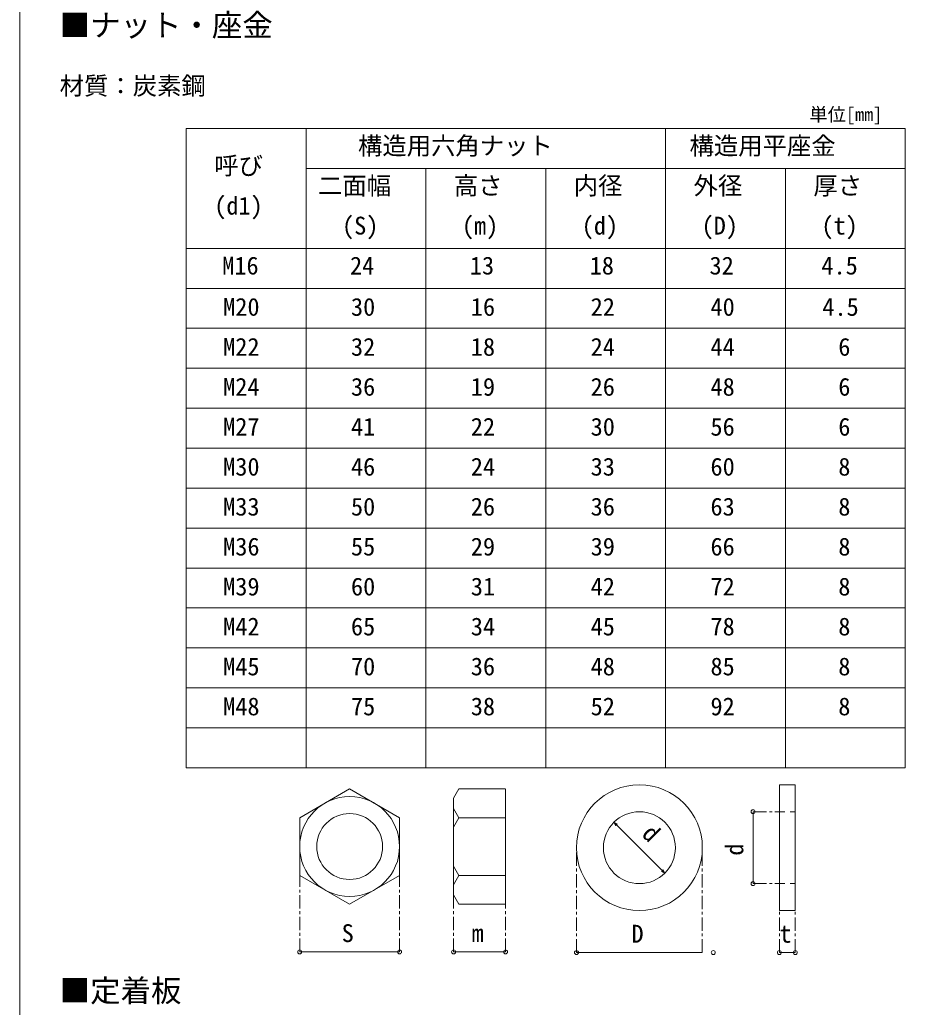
# Model space of a CAD drawing. Units: millimetres, scale not verified. Extents: x -29750 to 29507, y -17676 to 20635.
# Drawn here: x -19874 to -11561, y -7873 to 1396 of the extents above; entities that cross this region are included whole.
import ezdxf
from ezdxf.enums import TextEntityAlignment as Align

# ---------------------------------------------------------------- set-up
doc = ezdxf.new("R2010")
doc.units = ezdxf.units.MM
doc.header["$LTSCALE"] = 30
doc.linetypes.add('USER1', pattern=[6.773333, 4.233333, -0.846667, 0.846667, -0.846667])
doc.linetypes.add('USER2', pattern=[3.386667, 1.693333, -1.693333])
doc.layers.add('0-3_0-0', color=7, linetype='Continuous', lineweight=18)
doc.styles.add('ＭＳ ゴシック', font='')
doc.styles.get('ＭＳ ゴシック').set_extended_font_data('MS Gothic')

msp = doc.modelspace()

# ---------------------------------------------------------------- linework, layer by layer
at = {"layer": '0-3_0-0', "lineweight": 9}
for p, q in [((-19873.62, 18852.91), (-19873.62, -17675.56)), ((-16776.55, -5823.34), (-17245.3, -6093.97)), ((-16776.55, -5823.34), (-16307.8, -6093.97)), ((-15800.49, -5910.84), (-15749.97, -5823.34)), ((-15316.01, -5823.34), (-15749.97, -5823.34)), ((-15312.99, -5823.34), (-15312.99, -6905.87)), ((-12742.69, -5784.69), (-12592.69, -5784.69)), ((-12742.69, -5784.69), (-12742.69, -6037.81)), ((-12592.69, -5784.69), (-12592.69, -6037.81)), ((-15800.49, -5910.84), (-15800.49, -6818.37)), ((-15800.49, -6006.47), (-15749.97, -6093.97)), ((-15800.49, -6181.47), (-15749.97, -6093.97)), ((-15312.99, -6093.97), (-15749.97, -6093.97)), ((-12742.69, -6037.81), (-12742.69, -6712.81)), ((-12592.69, -6037.81), (-12592.69, -6712.81)), ((-15800.49, -6547.73), (-15749.97, -6635.23)), ((-15800.49, -6722.73), (-15749.97, -6635.23)), ((-15312.99, -6635.23), (-15749.97, -6635.23)), ((-12742.69, -6712.81), (-12742.69, -6965.94)), ((-12592.69, -6712.81), (-12592.69, -6965.94)), ((-15800.49, -6818.37), (-15749.97, -6905.87)), ((-15312.99, -6905.87), (-15749.97, -6905.87)), ((-12742.69, -6965.94), (-12592.69, -6965.94))]:
    msp.add_line(p, q, dxfattribs=at)
at = {"layer": '0-3_0-0', "color": 5}
for p, q in [((-18310.6, -5625.31), (-18310.6, 374.69)), ((-18310.6, 374.69), (-11560.6, 374.69)), ((-17185.6, -5625.31), (-17185.6, 374.69)), ((-13810.6, -5625.31), (-13810.6, 374.69)), ((-11560.6, -5625.31), (-11560.6, 374.69)), ((-17185.6, -0.31), (-11560.6, -0.31)), ((-16060.6, -5625.31), (-16060.6, -0.31)), ((-14935.6, -5625.31), (-14935.6, -0.31)), ((-12685.6, -5625.31), (-12685.6, -0.31)), ((-18310.6, -750.31), (-11560.6, -750.31)), ((-18310.6, -1125.31), (-11560.6, -1125.31)), ((-18310.6, -1500.31), (-11560.6, -1500.31)), ((-18310.6, -1875.31), (-11560.6, -1875.31)), ((-18310.6, -2250.31), (-11560.6, -2250.31)), ((-18310.6, -2625.31), (-11560.6, -2625.31)), ((-18310.6, -3000.31), (-11560.6, -3000.31)), ((-18310.6, -3375.31), (-11560.6, -3375.31)), ((-18310.6, -3750.31), (-11560.6, -3750.31)), ((-18310.6, -4125.31), (-11560.6, -4125.31)), ((-18310.6, -4500.31), (-11560.6, -4500.31)), ((-18310.6, -4875.31), (-11560.6, -4875.31)), ((-18310.6, -5250.31), (-11560.6, -5250.31)), ((-18310.6, -5625.31), (-11560.6, -5625.31)), ((-12988.96, -6037.81), (-12988.96, -6712.81)), ((-14294.9, -6136.67), (-14262.42, -6155.42)), ((-13817.6, -6613.96), (-13850.08, -6595.21)), ((-13817.6, -6613.96), (-13836.35, -6581.49)), ((-17245.3, -7353.74), (-16307.8, -7353.74)), ((-15800.49, -7353.74), (-15312.99, -7353.74)), ((-14646.88, -7359.69), (-13465.63, -7359.69)), ((-12742.69, -7359.69), (-12592.69, -7359.69))]:
    msp.add_line(p, q, dxfattribs=at)
at = {"layer": '0-3_0-0', "color": 5, "linetype": 'USER1'}
for p, q in [((-12988.96, -6037.81), (-12742.69, -6037.81)), ((-14646.88, -7359.69), (-14646.88, -6375.31)), ((-13465.63, -7359.69), (-13465.63, -6375.31)), ((-17245.3, -7353.74), (-17245.3, -6635.23)), ((-16307.8, -7353.74), (-16307.8, -6635.23)), ((-12988.96, -6712.81), (-12742.69, -6712.81)), ((-15800.49, -7353.74), (-15800.49, -6818.37)), ((-15312.99, -7353.74), (-15312.99, -6818.37)), ((-12742.69, -7359.69), (-12742.69, -6965.94)), ((-12592.69, -7359.69), (-12592.69, -6965.94))]:
    msp.add_line(p, q, dxfattribs=at)
at = {"layer": '0-3_0-0', "color": 5, "linetype": 'USER2'}
for p, q in [((-12742.69, -6037.81), (-12592.69, -6037.81)), ((-12742.69, -6712.81), (-12592.69, -6712.81))]:
    msp.add_line(p, q, dxfattribs=at)
at = {"layer": '0-3_0-0', "lineweight": 9}
for points in [[(-16776.55, -6905.87), (-17245.3, -6635.23), (-17245.3, -6093.97)], [(-16776.55, -6905.87), (-16307.8, -6635.23), (-16307.8, -6093.97)]]:
    msp.add_lwpolyline(points, dxfattribs=at)
at = {"layer": '0-3_0-0', "color": 5}
msp.add_lwpolyline([(-13817.6, -6613.96), (-14294.9, -6136.67), (-14276.15, -6169.14)], dxfattribs=at)
at = {"layer": '0-3_0-0', "lineweight": 9}
for centre, radius in [((-14056.25, -6375.31), 590.62), ((-16776.55, -6364.6), 468.75), ((-16776.55, -6364.6), 309.38), ((-14056.25, -6375.31), 337.5)]:
    msp.add_circle(centre, radius, dxfattribs=at)
at = {"layer": '0-3_0-0', "color": 5}
for centre in [(-12988.96, -6037.81), (-12988.96, -6712.81), (-17245.3, -7353.74), (-16307.8, -7353.74), (-15800.49, -7353.74), (-15312.99, -7353.74), (-14646.88, -7359.69), (-13362.87, -7359.69), (-12742.69, -7359.69), (-12592.69, -7359.69)]:
    msp.add_circle(centre, 18.75, dxfattribs=at)

# ---------------------------------------------------------------- texts
at = {"layer": '0-3_0-0', "style": 'ＭＳ ゴシック'}
for s, height, p in [('■ナット・座金', 209.5, (-19498.62, 1177.56)), ('材質：炭素鋼', 167.6, (-19498.62, 641.99)), ('単位[mm]', 125.7, (-12460.6, 406.41)), ('構造用六角ナット', 167.6, (-16698.1, 79.49)), ('構造用平座金', 167.6, (-13585.6, 79.49)), ('呼び', 167.6, (-18048.1, -108.01)), ('二面幅', 167.6, (-17073.1, -295.51)), ('高さ', 167.6, (-15798.1, -295.51)), ('内径', 167.6, (-14673.1, -295.51)), ('外径', 167.6, (-13548.1, -295.51)), ('厚さ', 167.6, (-12423.1, -295.51)), ('(d1)', 167.6, (-18048.1, -483.01)), ('(S)', 167.6, (-16848.1, -670.51)), ('(m)', 167.6, (-15723.1, -670.51)), ('(d)', 167.6, (-14598.1, -670.51)), ('(D)', 167.6, (-13473.1, -670.51)), ('(t)', 167.6, (-12348.1, -670.51)), ('M16', 167.6, (-17973.1, -1045.51)), ('24', 167.6, (-16773.1, -1045.51)), ('13', 167.6, (-15648.1, -1045.51)), ('18', 167.6, (-14523.1, -1045.51)), ('32', 167.6, (-13398.1, -1045.51)), ('4.5', 167.6, (-12348.1, -1045.51)), ('M20', 167.6, (-17964.21, -1433.18)), ('30', 167.6, (-16764.21, -1433.18)), ('16', 167.6, (-15639.21, -1433.18)), ('22', 167.6, (-14514.21, -1433.18)), ('40', 167.6, (-13389.21, -1433.18)), ('4.5', 167.6, (-12339.21, -1433.18)), ('M22', 167.6, (-17964.21, -1808.18)), ('32', 167.6, (-16764.21, -1808.18)), ('18', 167.6, (-15639.21, -1808.18)), ('24', 167.6, (-14514.21, -1808.18)), ('44', 167.6, (-13389.21, -1808.18)), ('6', 167.6, (-12189.21, -1808.18)), ('M24', 167.6, (-17964.21, -2183.18)), ('36', 167.6, (-16764.21, -2183.18)), ('19', 167.6, (-15639.21, -2183.18)), ('26', 167.6, (-14514.21, -2183.18)), ('48', 167.6, (-13389.21, -2183.18)), ('6', 167.6, (-12189.21, -2183.18)), ('M27', 167.6, (-17964.21, -2558.18)), ('41', 167.6, (-16764.21, -2558.18)), ('22', 167.6, (-15639.21, -2558.18)), ('30', 167.6, (-14514.21, -2558.18)), ('56', 167.6, (-13389.21, -2558.18)), ('6', 167.6, (-12189.21, -2558.18)), ('M30', 167.6, (-17964.21, -2933.18)), ('46', 167.6, (-16764.21, -2933.18)), ('24', 167.6, (-15639.21, -2933.18)), ('33', 167.6, (-14514.21, -2933.18)), ('60', 167.6, (-13389.21, -2933.18)), ('8', 167.6, (-12189.21, -2933.18)), ('M33', 167.6, (-17964.21, -3308.18)), ('50', 167.6, (-16764.21, -3308.18)), ('26', 167.6, (-15639.21, -3308.18)), ('36', 167.6, (-14514.21, -3308.18)), ('63', 167.6, (-13389.21, -3308.18)), ('8', 167.6, (-12189.21, -3308.18)), ('M36', 167.6, (-17964.21, -3683.18)), ('55', 167.6, (-16764.21, -3683.18)), ('29', 167.6, (-15639.21, -3683.18)), ('39', 167.6, (-14514.21, -3683.18)), ('66', 167.6, (-13389.21, -3683.18)), ('8', 167.6, (-12189.21, -3683.18)), ('M39', 167.6, (-17964.21, -4058.18)), ('60', 167.6, (-16764.21, -4058.18)), ('31', 167.6, (-15639.21, -4058.18)), ('42', 167.6, (-14514.21, -4058.18)), ('72', 167.6, (-13389.21, -4058.18)), ('8', 167.6, (-12189.21, -4058.18)), ('M42', 167.6, (-17964.21, -4433.18)), ('65', 167.6, (-16764.21, -4433.18)), ('34', 167.6, (-15639.21, -4433.18)), ('45', 167.6, (-14514.21, -4433.18)), ('78', 167.6, (-13389.21, -4433.18)), ('8', 167.6, (-12189.21, -4433.18)), ('M45', 167.6, (-17964.21, -4808.18)), ('70', 167.6, (-16764.21, -4808.18)), ('36', 167.6, (-15639.21, -4808.18)), ('48', 167.6, (-14514.21, -4808.18)), ('85', 167.6, (-13389.21, -4808.18)), ('8', 167.6, (-12189.21, -4808.18)), ('M48', 167.6, (-17964.21, -5183.18)), ('75', 167.6, (-16764.21, -5183.18)), ('38', 167.6, (-15639.21, -5183.18)), ('52', 167.6, (-14514.21, -5183.18)), ('92', 167.6, (-13389.21, -5183.18)), ('8', 167.6, (-12189.21, -5183.18)), ('S', 167.6, (-16851.55, -7311.44)), ('m', 167.6, (-15631.74, -7311.44)), ('D', 167.6, (-14131.25, -7317.39)), ('t', 167.6, (-12742.69, -7317.39)), ('■定着板', 209.5, (-19498.62, -7885.06))]:
    msp.add_text(s, height=height, dxfattribs=at).set_placement(p, align=Align.BOTTOM_LEFT)
for rotation, p in [(315, (-14079.37, -6292.37)), (90, (-13031.26, -6450.31))]:
    msp.add_text('d', height=167.6, rotation=rotation, dxfattribs=at).set_placement(p, align=Align.BOTTOM_LEFT)

doc.saveas('drawing.dxf')
